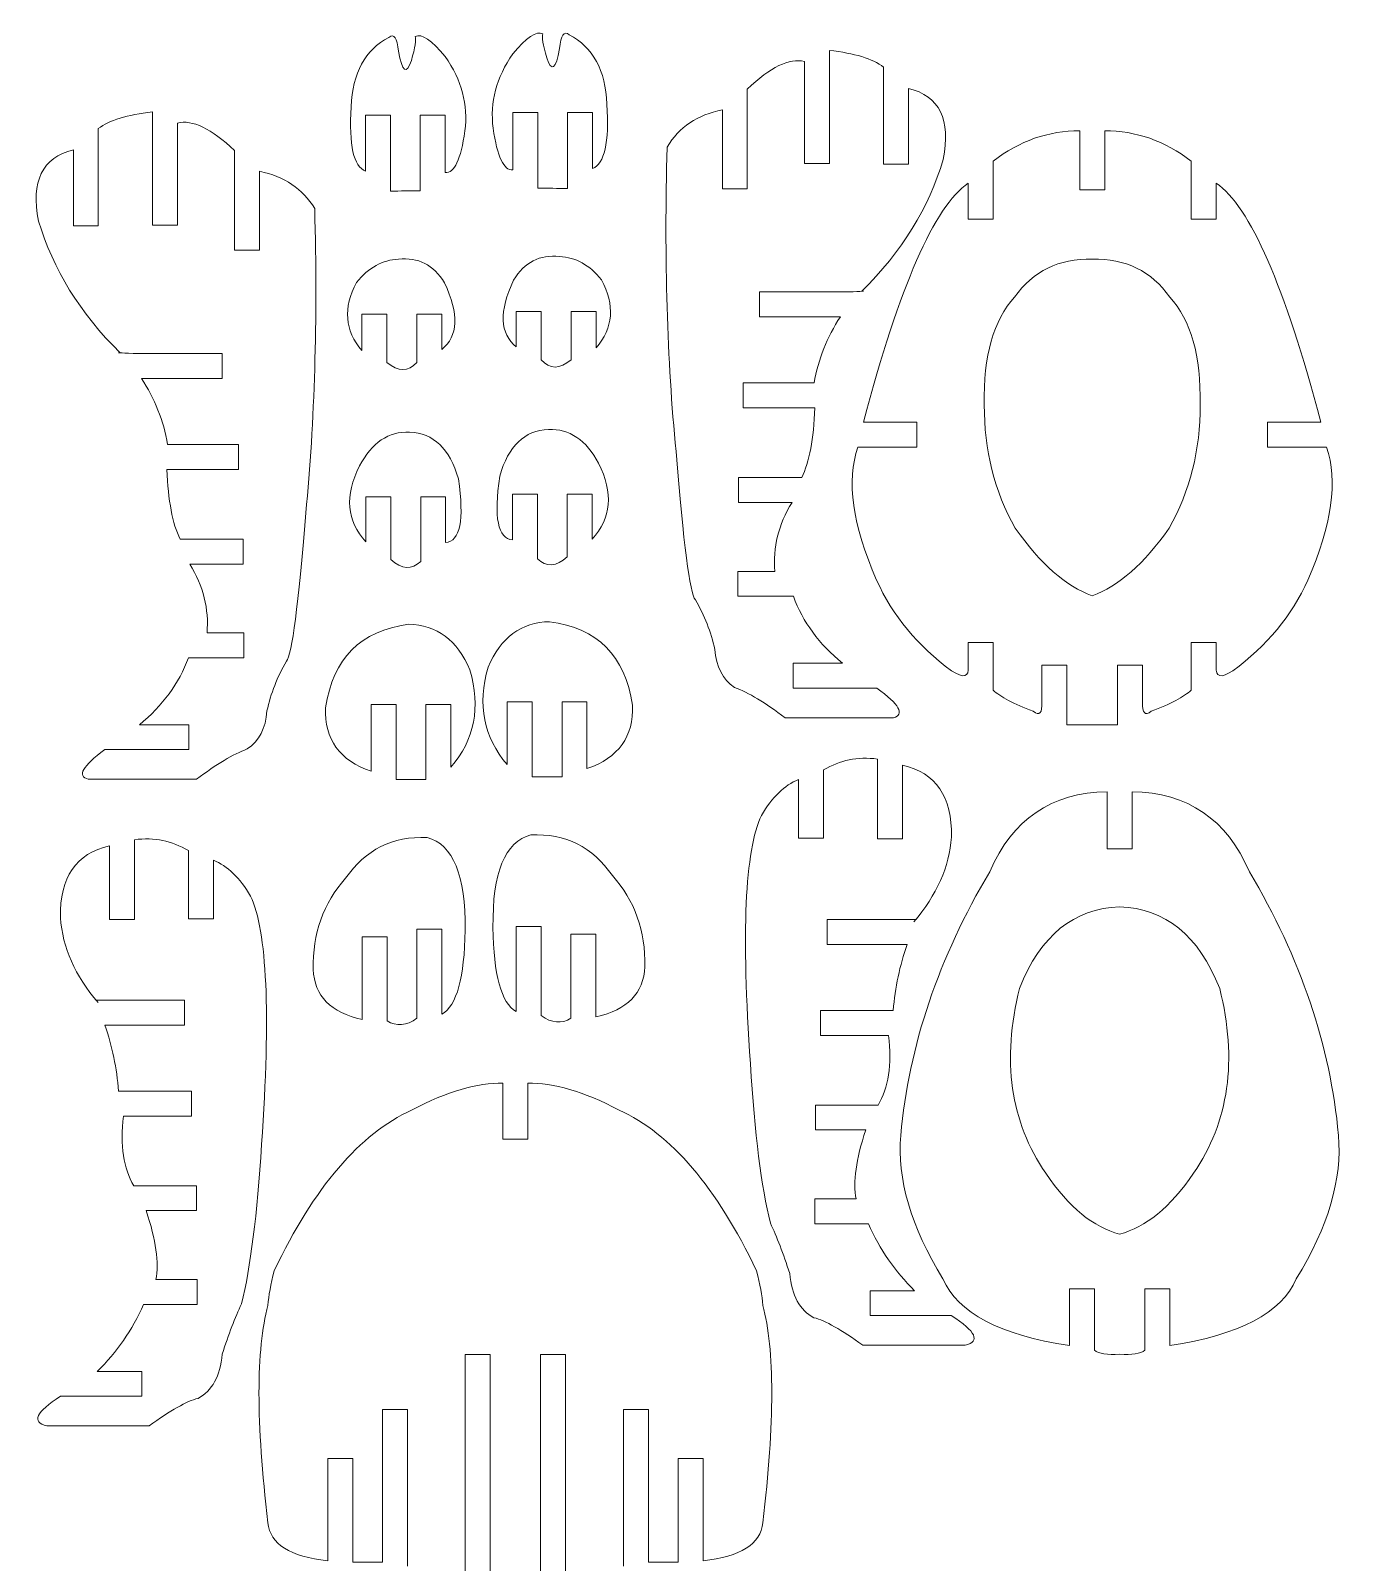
# Model space of a CAD drawing. Header units: inches. Extents: x -293 to 104, y -145 to 210.
# Drawn here: x -49 to 99.3, y 35.6 to 208.7 of the extents above; entities that cross this region are included whole.
import ezdxf

# ---------------------------------------------------------------- set-up
doc = ezdxf.new("R2010")
doc.units = ezdxf.units.IN
doc.header["$MEASUREMENT"] = 0
doc.layers.add('Layer 1', color=7, linetype='Continuous')

msp = doc.modelspace()

# ---------------------------------------------------------------- linework, layer by layer
at = {"layer": 'Layer 1', "color": 1, "lineweight": 9}
for points, knots in [([(-11.1176, 192.8355), (-12.4729, 193.3311), (-13.0112, 195.7569), (-12.7331, 200.1122), (-12.7331, 200.1122), (-12.5901, 203.9196), (-11.171, 206.5277), (-8.4765, 207.936), (-8.4765, 207.936), (-7.9037, 208.4054), (-7.5392, 207.884), (-7.3832, 206.3713), (-7.3832, 206.3713), (-6.9798, 204.011), (-6.498, 203.659), (-5.9382, 205.3151), (-5.9382, 205.3151), (-5.5089, 206.8017), (-5.3657, 207.7144), (-5.5087, 208.0535), (-5.5087, 208.0535), (-4.767, 208.3924), (-3.6344, 207.6362), (-2.1113, 205.7845), (-2.1113, 205.7845), (-0.2501, 203.1113), (0.4919, 200.3077), (0.1146, 197.3735), (0.1146, 197.3735), (-0.3435, 194.1395), (-1.083, 192.5747), (-2.1038, 192.679)], [0, 0, 0, 0, 0.125, 0.125, 0.125, 0.12500001, 0.25, 0.25, 0.25, 0.25000001, 0.375, 0.375, 0.375, 0.37500001, 0.5, 0.5, 0.5, 0.50000001, 0.625, 0.625, 0.625, 0.62500001, 0.75, 0.75, 0.75, 0.75000001, 0.875, 0.875, 0.875, 0.87500001, 1, 1, 1, 1]), ([(14.5376, 193.136), (15.893, 193.6316), (16.4313, 196.0574), (16.1531, 200.4127), (16.1531, 200.4127), (16.0101, 204.2202), (14.591, 206.8283), (11.8965, 208.2365), (11.8965, 208.2365), (11.3238, 208.706), (10.9592, 208.1845), (10.8032, 206.6718), (10.8032, 206.6718), (10.3999, 204.3115), (9.918, 203.9595), (9.3583, 205.6156), (9.3583, 205.6156), (8.9289, 207.1022), (8.7857, 208.0149), (8.9287, 208.354), (8.9287, 208.354), (8.187, 208.693), (7.0544, 207.9367), (5.5313, 206.085), (5.5313, 206.085), (3.6702, 203.4118), (2.9281, 200.6082), (3.3055, 197.674), (3.3055, 197.674), (3.7635, 194.44), (4.5031, 192.8752), (5.5239, 192.9796)], [0, 0, 0, 0, 0.125, 0.125, 0.125, 0.12500001, 0.25, 0.25, 0.25, 0.25000001, 0.375, 0.375, 0.375, 0.37500001, 0.5, 0.5, 0.5, 0.50000001, 0.625, 0.625, 0.625, 0.62500001, 0.75, 0.75, 0.75, 0.75000001, 0.875, 0.875, 0.875, 0.87500001, 1, 1, 1, 1]), ([(41.2957, 206.4676), (41.2957, 206.4676), (41.2957, 193.6757), (41.2957, 193.6757), (41.2957, 193.6757), (41.2957, 193.6757), (38.4759, 193.6757), (38.4759, 193.6757), (38.4759, 193.6757), (38.4759, 193.6757), (38.4759, 205.2196), (38.4759, 205.2196)], [0, 0, 0, 0, 0.33333333, 0.33333333, 0.33333333, 0.33333334, 0.66666667, 0.66666667, 0.66666667, 0.66666668, 1, 1, 1, 1]), ([(50.2288, 202.1776), (50.2288, 202.1776), (50.2288, 193.5977), (50.2288, 193.5977), (50.2288, 193.5977), (50.2288, 193.5977), (47.409, 193.5977), (47.409, 193.5977), (47.409, 193.5977), (47.409, 193.5977), (47.409, 204.5956), (47.409, 204.5956)], [0, 0, 0, 0, 0.33333333, 0.33333333, 0.33333333, 0.33333334, 0.66666667, 0.66666667, 0.66666667, 0.66666668, 1, 1, 1, 1]), ([(32.0231, 202.0997), (32.0231, 202.0997), (32.0231, 190.8388), (32.0231, 190.8388), (32.0231, 190.8388), (32.0231, 190.8388), (29.2039, 190.8388), (29.2039, 190.8388), (29.2039, 190.8388), (29.2039, 190.8388), (29.2039, 199.7597), (29.2039, 199.7597)], [0, 0, 0, 0, 0.33333333, 0.33333333, 0.33333333, 0.33333334, 0.66666667, 0.66666667, 0.66666667, 0.66666668, 1, 1, 1, 1]), ([(-35.1952, 199.513), (-35.1952, 199.513), (-35.1952, 186.7211), (-35.1952, 186.7211), (-35.1952, 186.7211), (-35.1952, 186.7211), (-32.3754, 186.7211), (-32.3754, 186.7211), (-32.3754, 186.7211), (-32.3754, 186.7211), (-32.3754, 198.265), (-32.3754, 198.265)], [0, 0, 0, 0, 0.33333333, 0.33333333, 0.33333333, 0.33333334, 0.66666667, 0.66666667, 0.66666667, 0.66666668, 1, 1, 1, 1]), ([(-11.1176, 192.8355), (-11.1176, 192.8355), (-11.1176, 199.1507), (-11.1176, 199.1507), (-11.1176, 199.1507), (-11.1176, 199.1507), (-8.2984, 199.1507), (-8.2984, 199.1507), (-8.2984, 199.1507), (-8.2984, 199.1507), (-8.2984, 190.5665), (-8.2984, 190.5665)], [0, 0, 0, 0, 0.33333333, 0.33333333, 0.33333333, 0.33333334, 0.66666667, 0.66666667, 0.66666667, 0.66666668, 1, 1, 1, 1]), ([(-4.9228, 190.6055), (-4.9228, 190.6055), (-4.923, 199.1507), (-4.923, 199.1507), (-4.923, 199.1507), (-4.923, 199.1507), (-2.1038, 199.1507), (-2.1038, 199.1507), (-2.1038, 199.1507), (-2.1038, 199.1507), (-2.1038, 192.679), (-2.1038, 192.679)], [0, 0, 0, 0, 0.33333333, 0.33333333, 0.33333333, 0.33333334, 0.66666667, 0.66666667, 0.66666667, 0.66666668, 1, 1, 1, 1]), ([(8.3429, 190.9061), (8.3429, 190.9061), (8.343, 199.4512), (8.343, 199.4512), (8.343, 199.4512), (8.343, 199.4512), (5.5239, 199.4512), (5.5239, 199.4512), (5.5239, 199.4512), (5.5239, 199.4512), (5.5239, 192.9796), (5.5239, 192.9796)], [0, 0, 0, 0, 0.33333333, 0.33333333, 0.33333333, 0.33333334, 0.66666667, 0.66666667, 0.66666667, 0.66666668, 1, 1, 1, 1]), ([(14.5376, 193.136), (14.5376, 193.136), (14.5376, 199.4512), (14.5376, 199.4512), (14.5376, 199.4512), (14.5376, 199.4512), (11.7184, 199.4512), (11.7184, 199.4512), (11.7184, 199.4512), (11.7184, 199.4512), (11.7184, 190.8671), (11.7184, 190.8671)], [0, 0, 0, 0, 0.33333333, 0.33333333, 0.33333333, 0.33333334, 0.66666667, 0.66666667, 0.66666667, 0.66666668, 1, 1, 1, 1]), ([(36.3186, 131.0415), (34.0667, 132.7478), (32.1531, 133.8904), (30.578, 134.4691), (30.578, 134.4691), (29.2377, 135.3819), (28.4956, 136.8165), (28.3521, 138.7724), (28.3521, 138.7724), (27.9243, 140.7397), (27.1923, 142.6087), (26.1559, 144.3795), (26.1559, 144.3795), (25.5319, 145.1335), (24.8038, 150.7236), (23.9716, 161.1496), (23.9716, 161.1496), (22.9575, 171.4196), (22.6195, 182.8857), (22.9575, 195.5477), (22.9575, 195.5477), (24.3079, 197.7837), (26.3901, 199.1879), (29.2039, 199.7597)], [0, 0, 0, 0, 0.16666667, 0.16666667, 0.16666667, 0.16666668, 0.33333333, 0.33333333, 0.33333333, 0.33333334, 0.5, 0.5, 0.5, 0.50000001, 0.66666667, 0.66666667, 0.66666667, 0.66666668, 0.83333333, 0.83333333, 0.83333333, 0.83333334, 1, 1, 1, 1]), ([(-44.1283, 195.223), (-44.1283, 195.223), (-44.1283, 186.6431), (-44.1283, 186.6431), (-44.1283, 186.6431), (-44.1283, 186.6431), (-41.3085, 186.6431), (-41.3085, 186.6431), (-41.3085, 186.6431), (-41.3085, 186.6431), (-41.3085, 197.641), (-41.3085, 197.641)], [0, 0, 0, 0, 0.33333333, 0.33333333, 0.33333333, 0.33333334, 0.66666667, 0.66666667, 0.66666667, 0.66666668, 1, 1, 1, 1]), ([(69.5868, 197.3923), (69.5868, 197.3923), (69.5867, 190.7152), (69.5867, 190.7152), (69.5867, 190.7152), (69.5867, 190.7152), (70.9963, 190.7152), (70.9963, 190.7152)], [0, 0, 0, 0, 0.5, 0.5, 0.5, 0.50000001, 1, 1, 1, 1]), ([(72.4057, 197.3923), (72.4057, 197.3923), (72.4059, 190.7152), (72.4059, 190.7152), (72.4059, 190.7152), (72.4059, 190.7152), (70.9963, 190.7152), (70.9963, 190.7152)], [0, 0, 0, 0, 0.5, 0.5, 0.5, 0.50000001, 1, 1, 1, 1]), ([(-25.9226, 195.1451), (-25.9226, 195.1451), (-25.9226, 183.8842), (-25.9226, 183.8842), (-25.9226, 183.8842), (-25.9226, 183.8842), (-23.1034, 183.8842), (-23.1034, 183.8842), (-23.1034, 183.8842), (-23.1034, 183.8842), (-23.1034, 192.8051), (-23.1034, 192.8051)], [0, 0, 0, 0, 0.33333333, 0.33333333, 0.33333333, 0.33333334, 0.66666667, 0.66666667, 0.66666667, 0.66666668, 1, 1, 1, 1]), ([(54.1618, 194.1435), (52.5494, 188.7097), (49.4812, 183.7437), (44.9565, 179.2455), (44.9565, 179.2455), (45.45, 179.2679), (44.9567, 179.2455), (43.4767, 179.1784)], [0, 0, 0, 0, 0.5, 0.5, 0.5, 0.50000001, 1, 1, 1, 1]), ([(56.9887, 191.4644), (56.9887, 191.4644), (56.9887, 187.384), (56.9887, 187.384), (56.9887, 187.384), (56.9887, 187.384), (59.8079, 187.384), (59.8079, 187.384), (59.8079, 187.384), (59.8079, 187.384), (59.8079, 193.9603), (59.8079, 193.9603)], [0, 0, 0, 0, 0.33333333, 0.33333333, 0.33333333, 0.33333334, 0.66666667, 0.66666667, 0.66666667, 0.66666668, 1, 1, 1, 1]), ([(85.0038, 191.4644), (85.0038, 191.4644), (85.0038, 187.384), (85.0038, 187.384), (85.0038, 187.384), (85.0038, 187.384), (82.1846, 187.384), (82.1846, 187.384), (82.1846, 187.384), (82.1846, 187.384), (82.1846, 193.9603), (82.1846, 193.9603)], [0, 0, 0, 0, 0.33333333, 0.33333333, 0.33333333, 0.33333334, 0.66666667, 0.66666667, 0.66666667, 0.66666668, 1, 1, 1, 1]), ([(-30.2181, 124.0869), (-27.9662, 125.7932), (-26.0526, 126.9358), (-24.4775, 127.5144), (-24.4775, 127.5144), (-23.1372, 128.4273), (-22.3951, 129.8619), (-22.2516, 131.8178), (-22.2516, 131.8178), (-21.8238, 133.7851), (-21.0918, 135.6541), (-20.0554, 137.4249), (-20.0554, 137.4249), (-19.4313, 138.1789), (-18.7032, 143.7689), (-17.8711, 154.195), (-17.8711, 154.195), (-16.857, 164.465), (-16.5189, 175.931), (-16.857, 188.5931), (-16.857, 188.5931), (-18.2074, 190.8291), (-20.2896, 192.2333), (-23.1034, 192.8051)], [0, 0, 0, 0, 0.16666667, 0.16666667, 0.16666667, 0.16666668, 0.33333333, 0.33333333, 0.33333333, 0.33333334, 0.5, 0.5, 0.5, 0.50000001, 0.66666667, 0.66666667, 0.66666667, 0.66666668, 0.83333333, 0.83333333, 0.83333333, 0.83333334, 1, 1, 1, 1]), ([(-48.0613, 187.1889), (-46.4489, 181.7551), (-43.3807, 176.7891), (-38.856, 172.2909), (-38.856, 172.2909), (-39.3495, 172.3132), (-38.8562, 172.2909), (-37.3762, 172.2238)], [0, 0, 0, 0, 0.5, 0.5, 0.5, 0.50000001, 1, 1, 1, 1]), ([(-2.5032, 172.6567), (-0.6367, 174.1564), (-0.5349, 176.6731), (-2.1983, 180.2071), (-2.1983, 180.2071), (-3.4351, 182.2411), (-5.1664, 183.128), (-7.3921, 182.8673), (-7.3921, 182.8673), (-9.2015, 182.802), (-10.7767, 181.9283), (-12.1173, 180.2461), (-12.1173, 180.2461), (-13.6711, 177.3903), (-13.471, 174.8214), (-11.517, 172.5393)], [0, 0, 0, 0, 0.25, 0.25, 0.25, 0.25000001, 0.5, 0.5, 0.5, 0.50000001, 0.75, 0.75, 0.75, 0.75000001, 1, 1, 1, 1]), ([(5.9233, 172.9573), (4.0567, 174.4569), (3.9549, 176.9736), (5.6184, 180.5076), (5.6184, 180.5076), (6.8551, 182.5416), (8.5864, 183.4285), (10.8121, 183.1679), (10.8121, 183.1679), (12.6216, 183.1025), (14.1967, 182.2288), (15.5373, 180.5466), (15.5373, 180.5466), (17.0912, 177.6909), (16.8911, 175.1219), (14.937, 172.8398)], [0, 0, 0, 0, 0.25, 0.25, 0.25, 0.25000001, 0.5, 0.5, 0.5, 0.50000001, 0.75, 0.75, 0.75, 0.75000001, 1, 1, 1, 1]), ([(70.9963, 182.8842), (67.2235, 182.9622), (64.3018, 181.5322), (62.231, 178.5942), (62.231, 178.5942), (59.8387, 175.9943), (58.6945, 171.9382), (58.7987, 166.4262), (58.7987, 166.4262), (58.7724, 161.3041), (59.9425, 156.6501), (62.309, 152.4641), (62.309, 152.4641), (65.1339, 148.4601), (68.0296, 145.9121), (70.9963, 144.8199)], [0, 0, 0, 0, 0.25, 0.25, 0.25, 0.25000001, 0.5, 0.5, 0.5, 0.50000001, 0.75, 0.75, 0.75, 0.75000001, 1, 1, 1, 1]), ([(70.9963, 182.8842), (74.769, 182.9622), (77.6908, 181.5322), (79.7615, 178.5942), (79.7615, 178.5942), (82.1539, 175.9943), (83.298, 171.9382), (83.1939, 166.4262), (83.1939, 166.4262), (83.2202, 161.3041), (82.05, 156.6501), (79.6835, 152.4641), (79.6835, 152.4641), (76.8587, 148.4601), (73.9629, 145.9121), (70.9963, 144.8199)], [0, 0, 0, 0, 0.25, 0.25, 0.25, 0.25000001, 0.5, 0.5, 0.5, 0.50000001, 0.75, 0.75, 0.75, 0.75000001, 1, 1, 1, 1]), ([(42.5382, 176.3598), (42.5382, 176.3598), (33.4083, 176.3596), (33.4083, 176.3596), (33.4083, 176.3596), (33.4083, 176.3596), (33.4083, 179.1784), (33.4083, 179.1784), (33.4083, 179.1784), (33.4083, 179.1784), (43.4767, 179.1784), (43.4767, 179.1784)], [0, 0, 0, 0, 0.33333333, 0.33333333, 0.33333333, 0.33333334, 0.66666667, 0.66666667, 0.66666667, 0.66666668, 1, 1, 1, 1]), ([(-11.517, 172.5393), (-11.517, 172.5393), (-11.517, 176.6687), (-11.517, 176.6687), (-11.517, 176.6687), (-11.517, 176.6687), (-8.6978, 176.6687), (-8.6978, 176.6687), (-8.6978, 176.6687), (-8.6978, 176.6687), (-8.6978, 171.2093), (-8.6978, 171.2093)], [0, 0, 0, 0, 0.33333333, 0.33333333, 0.33333333, 0.33333334, 0.66666667, 0.66666667, 0.66666667, 0.66666668, 1, 1, 1, 1]), ([(-5.3224, 171.2093), (-5.3224, 171.2093), (-5.3224, 176.6687), (-5.3224, 176.6687), (-5.3224, 176.6687), (-5.3224, 176.6687), (-2.5032, 176.6687), (-2.5032, 176.6687), (-2.5032, 176.6687), (-2.5032, 176.6687), (-2.5032, 172.6567), (-2.5032, 172.6567)], [0, 0, 0, 0, 0.33333333, 0.33333333, 0.33333333, 0.33333334, 0.66666667, 0.66666667, 0.66666667, 0.66666668, 1, 1, 1, 1]), ([(8.7424, 171.5098), (8.7424, 171.5098), (8.7424, 176.9692), (8.7424, 176.9692), (8.7424, 176.9692), (8.7424, 176.9692), (5.9233, 176.9692), (5.9233, 176.9692), (5.9233, 176.9692), (5.9233, 176.9692), (5.9233, 172.9573), (5.9233, 172.9573)], [0, 0, 0, 0, 0.33333333, 0.33333333, 0.33333333, 0.33333334, 0.66666667, 0.66666667, 0.66666667, 0.66666668, 1, 1, 1, 1]), ([(14.937, 172.8398), (14.937, 172.8398), (14.937, 176.9692), (14.937, 176.9692), (14.937, 176.9692), (14.937, 176.9692), (12.1178, 176.9692), (12.1178, 176.9692), (12.1178, 176.9692), (12.1178, 176.9692), (12.1178, 171.5098), (12.1178, 171.5098)], [0, 0, 0, 0, 0.33333333, 0.33333333, 0.33333333, 0.33333334, 0.66666667, 0.66666667, 0.66666667, 0.66666668, 1, 1, 1, 1]), ([(-36.4377, 169.4052), (-36.4377, 169.4052), (-27.3077, 169.405), (-27.3077, 169.405), (-27.3077, 169.405), (-27.3077, 169.405), (-27.3077, 172.2238), (-27.3077, 172.2238), (-27.3077, 172.2238), (-27.3077, 172.2238), (-37.3762, 172.2238), (-37.3762, 172.2238)], [0, 0, 0, 0, 0.33333333, 0.33333333, 0.33333333, 0.33333334, 0.66666667, 0.66666667, 0.66666667, 0.66666668, 1, 1, 1, 1]), ([(39.6518, 166.0636), (39.6518, 166.0636), (31.5737, 166.0636), (31.5737, 166.0636), (31.5737, 166.0636), (31.5737, 166.0636), (31.5737, 168.8824), (31.5737, 168.8824), (31.5737, 168.8824), (31.5737, 168.8824), (39.5738, 168.8824), (39.5738, 168.8824)], [0, 0, 0, 0, 0.33333333, 0.33333333, 0.33333333, 0.33333334, 0.66666667, 0.66666667, 0.66666667, 0.66666668, 1, 1, 1, 1]), ([(-2.0647, 150.8588), (-0.4195, 150.963), (0.0597, 153.3625), (-0.6273, 158.0572), (-0.6273, 158.0572), (-1.6037, 161.4604), (-3.439, 163.2208), (-6.1334, 163.3384), (-6.1334, 163.3384), (-8.5156, 163.4164), (-10.4031, 162.1386), (-11.7959, 159.5043), (-11.7959, 159.5043), (-13.4929, 156.153), (-13.2538, 153.2973), (-11.0784, 150.937)], [0, 0, 0, 0, 0.25, 0.25, 0.25, 0.25000001, 0.5, 0.5, 0.5, 0.50000001, 0.75, 0.75, 0.75, 0.75000001, 1, 1, 1, 1]), ([(5.4847, 151.1594), (3.8395, 151.2635), (3.3603, 153.663), (4.0474, 158.3577), (4.0474, 158.3577), (5.0238, 161.7609), (6.8591, 163.5213), (9.5535, 163.6389), (9.5535, 163.6389), (11.9357, 163.7169), (13.8231, 162.4391), (15.2159, 159.8049), (15.2159, 159.8049), (16.913, 156.4536), (16.6739, 153.5978), (14.4984, 151.2375)], [0, 0, 0, 0, 0.25, 0.25, 0.25, 0.25000001, 0.5, 0.5, 0.5, 0.50000001, 0.75, 0.75, 0.75, 0.75000001, 1, 1, 1, 1]), ([(44.5226, 161.6293), (44.5226, 161.6293), (51.1787, 161.6293), (51.1787, 161.6293), (51.1787, 161.6293), (51.1787, 161.6293), (51.1787, 164.4481), (51.1787, 164.4481), (51.1787, 164.4481), (51.1787, 164.4481), (45.1466, 164.4481), (45.1466, 164.4481)], [0, 0, 0, 0, 0.33333333, 0.33333333, 0.33333333, 0.33333334, 0.66666667, 0.66666667, 0.66666667, 0.66666668, 1, 1, 1, 1]), ([(97.47, 161.6293), (97.47, 161.6293), (90.8139, 161.6293), (90.8139, 161.6293), (90.8139, 161.6293), (90.8139, 161.6293), (90.8139, 164.4481), (90.8139, 164.4481), (90.8139, 164.4481), (90.8139, 164.4481), (96.8459, 164.4481), (96.8459, 164.4481)], [0, 0, 0, 0, 0.33333333, 0.33333333, 0.33333333, 0.33333334, 0.66666667, 0.66666667, 0.66666667, 0.66666668, 1, 1, 1, 1]), ([(-33.5513, 159.109), (-33.5513, 159.109), (-25.4732, 159.109), (-25.4732, 159.109), (-25.4732, 159.109), (-25.4732, 159.109), (-25.4732, 161.9278), (-25.4732, 161.9278), (-25.4732, 161.9278), (-25.4732, 161.9278), (-33.4733, 161.9278), (-33.4733, 161.9278)], [0, 0, 0, 0, 0.33333333, 0.33333333, 0.33333333, 0.33333334, 0.66666667, 0.66666667, 0.66666667, 0.66666668, 1, 1, 1, 1]), ([(37.0775, 155.3776), (37.0775, 155.3776), (31.0277, 155.3776), (31.0277, 155.3776), (31.0277, 155.3776), (31.0277, 155.3776), (31.0277, 158.1964), (31.0277, 158.1964), (31.0277, 158.1964), (31.0277, 158.1964), (38.1696, 158.1964), (38.1696, 158.1964)], [0, 0, 0, 0, 0.33333333, 0.33333333, 0.33333333, 0.33333334, 0.66666667, 0.66666667, 0.66666667, 0.66666668, 1, 1, 1, 1]), ([(-11.0784, 150.937), (-11.0784, 150.937), (-11.0784, 156.0102), (-11.0784, 156.0102), (-11.0784, 156.0102), (-11.0784, 156.0102), (-8.2592, 156.0102), (-8.2592, 156.0102), (-8.2592, 156.0102), (-8.2592, 156.0102), (-8.2592, 148.9418), (-8.2592, 148.9418)], [0, 0, 0, 0, 0.33333333, 0.33333333, 0.33333333, 0.33333334, 0.66666667, 0.66666667, 0.66666667, 0.66666668, 1, 1, 1, 1]), ([(-4.8837, 148.7072), (-4.8837, 148.7072), (-4.8838, 156.0102), (-4.8838, 156.0102), (-4.8838, 156.0102), (-4.8838, 156.0102), (-2.0647, 156.0102), (-2.0647, 156.0102), (-2.0647, 156.0102), (-2.0647, 156.0102), (-2.0647, 150.8588), (-2.0647, 150.8588)], [0, 0, 0, 0, 0.33333333, 0.33333333, 0.33333333, 0.33333334, 0.66666667, 0.66666667, 0.66666667, 0.66666668, 1, 1, 1, 1]), ([(8.3037, 149.0077), (8.3037, 149.0077), (8.3039, 156.3107), (8.3039, 156.3107), (8.3039, 156.3107), (8.3039, 156.3107), (5.4847, 156.3107), (5.4847, 156.3107), (5.4847, 156.3107), (5.4847, 156.3107), (5.4847, 151.1594), (5.4847, 151.1594)], [0, 0, 0, 0, 0.33333333, 0.33333333, 0.33333333, 0.33333334, 0.66666667, 0.66666667, 0.66666667, 0.66666668, 1, 1, 1, 1]), ([(14.4984, 151.2375), (14.4984, 151.2375), (14.4984, 156.3107), (14.4984, 156.3107), (14.4984, 156.3107), (14.4984, 156.3107), (11.6793, 156.3107), (11.6793, 156.3107), (11.6793, 156.3107), (11.6793, 156.3107), (11.6793, 149.2423), (11.6793, 149.2423)], [0, 0, 0, 0, 0.33333333, 0.33333333, 0.33333333, 0.33333334, 0.66666667, 0.66666667, 0.66666667, 0.66666668, 1, 1, 1, 1]), ([(-30.9769, 148.423), (-30.9769, 148.423), (-24.9271, 148.423), (-24.9271, 148.423), (-24.9271, 148.423), (-24.9271, 148.423), (-24.9271, 151.2417), (-24.9271, 151.2417), (-24.9271, 151.2417), (-24.9271, 151.2417), (-32.0691, 151.2417), (-32.0691, 151.2417)], [0, 0, 0, 0, 0.33333333, 0.33333333, 0.33333333, 0.33333334, 0.66666667, 0.66666667, 0.66666667, 0.66666668, 1, 1, 1, 1]), ([(37.2335, 144.7695), (37.2335, 144.7695), (30.9496, 144.7695), (30.9496, 144.7695), (30.9496, 144.7695), (30.9496, 144.7695), (30.9496, 147.5883), (30.9496, 147.5883), (30.9496, 147.5883), (30.9496, 147.5883), (35.1272, 147.5882), (35.1272, 147.5882)], [0, 0, 0, 0, 0.33333333, 0.33333333, 0.33333333, 0.33333334, 0.66666667, 0.66666667, 0.66666667, 0.66666668, 1, 1, 1, 1]), ([(56.9887, 136.8526), (57.0848, 135.6273), (56.4576, 135.4618), (55.1062, 136.3572), (55.1062, 136.3572), (51.2675, 139.1456), (48.4418, 142.5646), (46.6288, 146.6139)], [0, 0, 0, 0, 0.5, 0.5, 0.5, 0.50000001, 1, 1, 1, 1]), ([(85.0038, 136.8526), (84.9077, 135.6273), (85.535, 135.4618), (86.8864, 136.3572), (86.8864, 136.3572), (90.7251, 139.1456), (93.5507, 142.5646), (95.3637, 146.6139)], [0, 0, 0, 0, 0.5, 0.5, 0.5, 0.50000001, 1, 1, 1, 1]), ([(-31.133, 137.8149), (-31.133, 137.8149), (-24.8491, 137.8149), (-24.8491, 137.8149), (-24.8491, 137.8149), (-24.8491, 137.8149), (-24.8491, 140.6337), (-24.8491, 140.6337), (-24.8491, 140.6337), (-24.8491, 140.6337), (-29.0267, 140.6335), (-29.0267, 140.6335)], [0, 0, 0, 0, 0.33333333, 0.33333333, 0.33333333, 0.33333334, 0.66666667, 0.66666667, 0.66666667, 0.66666668, 1, 1, 1, 1]), ([(-1.472, 125.459), (1.2007, 128.553), (1.9182, 132.219), (0.6806, 136.457), (0.6806, 136.457), (-0.7496, 139.837), (-3.0639, 141.553), (-6.2623, 141.605), (-6.2623, 141.605), (-11.6711, 140.9029), (-14.7915, 137.7569), (-15.6236, 132.1672)], [0, 0, 0, 0, 0.33333333, 0.33333333, 0.33333333, 0.33333334, 0.66666667, 0.66666667, 0.66666667, 0.66666668, 1, 1, 1, 1]), ([(4.892, 125.7595), (2.2193, 128.8535), (1.5019, 132.5195), (2.7394, 136.7575), (2.7394, 136.7575), (4.1696, 140.1375), (6.4839, 141.8536), (9.6824, 141.9056), (9.6824, 141.9056), (15.0911, 141.2034), (18.2116, 138.0574), (19.0437, 132.4677)], [0, 0, 0, 0, 0.33333333, 0.33333333, 0.33333333, 0.33333334, 0.66666667, 0.66666667, 0.66666667, 0.66666668, 1, 1, 1, 1]), ([(59.8079, 134.1664), (59.8079, 134.1664), (59.8079, 139.539), (59.8079, 139.539), (59.8079, 139.539), (59.8079, 139.539), (56.9887, 139.539), (56.9887, 139.539), (56.9887, 139.539), (56.9887, 139.539), (56.9887, 136.8526), (56.9887, 136.8526)], [0, 0, 0, 0, 0.33333333, 0.33333333, 0.33333333, 0.33333334, 0.66666667, 0.66666667, 0.66666667, 0.66666668, 1, 1, 1, 1]), ([(82.1846, 134.1664), (82.1846, 134.1664), (82.1846, 139.539), (82.1846, 139.539), (82.1846, 139.539), (82.1846, 139.539), (85.0038, 139.539), (85.0038, 139.539), (85.0038, 139.539), (85.0038, 139.539), (85.0038, 136.8526), (85.0038, 136.8526)], [0, 0, 0, 0, 0.33333333, 0.33333333, 0.33333333, 0.33333334, 0.66666667, 0.66666667, 0.66666667, 0.66666668, 1, 1, 1, 1]), ([(46.6671, 134.3955), (46.6671, 134.3955), (37.1905, 134.3955), (37.1905, 134.3955), (37.1905, 134.3955), (37.1905, 134.3955), (37.1905, 137.2143), (37.1905, 137.2143), (37.1905, 137.2143), (37.1905, 137.2143), (42.7722, 137.2143), (42.7722, 137.2143)], [0, 0, 0, 0, 0.33333333, 0.33333333, 0.33333333, 0.33333334, 0.66666667, 0.66666667, 0.66666667, 0.66666668, 1, 1, 1, 1]), ([(68.1406, 130.2543), (68.1406, 130.2543), (68.1406, 136.9961), (68.1406, 136.9961), (68.1406, 136.9961), (68.1406, 136.9961), (65.3215, 136.9961), (65.3215, 136.9961), (65.3215, 136.9961), (65.3215, 136.9961), (65.3215, 132.7971), (65.3215, 132.7971)], [0, 0, 0, 0, 0.33333333, 0.33333333, 0.33333333, 0.33333334, 0.66666667, 0.66666667, 0.66666667, 0.66666668, 1, 1, 1, 1]), ([(73.8519, 130.2543), (73.8519, 130.2543), (73.8519, 136.9961), (73.8519, 136.9961), (73.8519, 136.9961), (73.8519, 136.9961), (76.6711, 136.9961), (76.6711, 136.9961), (76.6711, 136.9961), (76.6711, 136.9961), (76.6711, 132.7971), (76.6711, 132.7971)], [0, 0, 0, 0, 0.33333333, 0.33333333, 0.33333333, 0.33333334, 0.66666667, 0.66666667, 0.66666667, 0.66666668, 1, 1, 1, 1]), ([(65.3215, 132.7971), (65.3635, 131.5716), (65.0307, 131.2325), (64.3224, 131.7801), (64.3224, 131.7801), (62.1305, 132.6016), (60.6257, 133.3972), (59.8079, 134.1664)], [0, 0, 0, 0, 0.5, 0.5, 0.5, 0.50000001, 1, 1, 1, 1]), ([(76.6711, 132.7971), (76.6291, 131.5716), (76.9619, 131.2325), (77.6702, 131.7801), (77.6702, 131.7801), (79.8621, 132.6016), (81.3668, 133.3972), (82.1846, 134.1664)], [0, 0, 0, 0, 0.5, 0.5, 0.5, 0.50000001, 1, 1, 1, 1]), ([(-10.4857, 124.991), (-10.4857, 124.991), (-10.4857, 132.5419), (-10.4857, 132.5419), (-10.4857, 132.5419), (-10.4857, 132.5419), (-7.6665, 132.5419), (-7.6665, 132.5419), (-7.6665, 132.5419), (-7.6665, 132.5419), (-7.6665, 124.055), (-7.6665, 124.055)], [0, 0, 0, 0, 0.33333333, 0.33333333, 0.33333333, 0.33333334, 0.66666667, 0.66666667, 0.66666667, 0.66666668, 1, 1, 1, 1]), ([(-4.2911, 124.055), (-4.2911, 124.055), (-4.2911, 132.5419), (-4.2911, 132.5419), (-4.2911, 132.5419), (-4.2911, 132.5419), (-1.472, 132.5419), (-1.472, 132.5419), (-1.472, 132.5419), (-1.472, 132.5419), (-1.472, 125.459), (-1.472, 125.459)], [0, 0, 0, 0, 0.33333333, 0.33333333, 0.33333333, 0.33333334, 0.66666667, 0.66666667, 0.66666667, 0.66666668, 1, 1, 1, 1]), ([(7.7112, 124.3555), (7.7112, 124.3555), (7.7112, 132.8425), (7.7112, 132.8425), (7.7112, 132.8425), (7.7112, 132.8425), (4.892, 132.8425), (4.892, 132.8425), (4.892, 132.8425), (4.892, 132.8425), (4.892, 125.7595), (4.892, 125.7595)], [0, 0, 0, 0, 0.33333333, 0.33333333, 0.33333333, 0.33333334, 0.66666667, 0.66666667, 0.66666667, 0.66666668, 1, 1, 1, 1]), ([(13.9057, 125.2915), (13.9057, 125.2915), (13.9057, 132.8425), (13.9057, 132.8425), (13.9057, 132.8425), (13.9057, 132.8425), (11.0866, 132.8425), (11.0866, 132.8425), (11.0866, 132.8425), (11.0866, 132.8425), (11.0866, 124.3555), (11.0866, 124.3555)], [0, 0, 0, 0, 0.33333333, 0.33333333, 0.33333333, 0.33333334, 0.66666667, 0.66666667, 0.66666667, 0.66666668, 1, 1, 1, 1]), ([(-40.5666, 127.4409), (-40.5666, 127.4409), (-31.09, 127.4409), (-31.09, 127.4409), (-31.09, 127.4409), (-31.09, 127.4409), (-31.09, 130.2597), (-31.09, 130.2597), (-31.09, 130.2597), (-31.09, 130.2597), (-36.6717, 130.2597), (-36.6717, 130.2597)], [0, 0, 0, 0, 0.33333333, 0.33333333, 0.33333333, 0.33333334, 0.66666667, 0.66666667, 0.66666667, 0.66666668, 1, 1, 1, 1]), ([(49.5647, 125.6755), (49.5647, 125.6755), (49.5647, 117.344), (49.5647, 117.344), (49.5647, 117.344), (49.5647, 117.344), (46.7449, 117.344), (46.7449, 117.344), (46.7449, 117.344), (46.7449, 117.344), (46.7449, 126.3789), (46.7449, 126.3789)], [0, 0, 0, 0, 0.33333333, 0.33333333, 0.33333333, 0.33333334, 0.66666667, 0.66666667, 0.66666667, 0.66666668, 1, 1, 1, 1]), ([(40.6316, 125.1692), (40.6316, 125.1692), (40.6316, 117.422), (40.6316, 117.422), (40.6316, 117.422), (40.6316, 117.422), (37.8118, 117.422), (37.8118, 117.422), (37.8118, 117.422), (37.8118, 117.422), (37.8118, 124.053), (37.8118, 124.053)], [0, 0, 0, 0, 0.33333333, 0.33333333, 0.33333333, 0.33333334, 0.66666667, 0.66666667, 0.66666667, 0.66666668, 1, 1, 1, 1]), ([(49.5647, 125.6755), (53.3304, 124.8433), (55.1749, 122.1393), (55.0985, 117.5634), (55.0985, 117.5634), (54.8523, 114.2059), (53.4343, 111.0114), (50.845, 107.9802)], [0, 0, 0, 0, 0.5, 0.5, 0.5, 0.50000001, 1, 1, 1, 1]), ([(45.0868, 60.1172), (42.6683, 61.8853), (40.8222, 62.9252), (39.5479, 63.2372), (39.5479, 63.2372), (37.962, 64.0692), (37.0519, 65.7332), (36.8177, 68.2294), (36.8177, 68.2294), (36.0897, 70.4911), (35.3615, 72.3891), (34.6334, 73.9232), (34.6334, 73.9232), (33.6192, 78.0052), (32.8651, 84.0113), (32.3711, 91.9413), (32.3711, 91.9413), (31.3307, 106.7873), (31.747, 116.071), (33.6192, 119.997), (33.6192, 119.997), (34.822, 122.0768), (36.2196, 123.429), (37.8118, 124.053)], [0, 0, 0, 0, 0.16666667, 0.16666667, 0.16666667, 0.16666668, 0.33333333, 0.33333333, 0.33333333, 0.33333334, 0.5, 0.5, 0.5, 0.50000001, 0.66666667, 0.66666667, 0.66666667, 0.66666668, 0.83333333, 0.83333333, 0.83333333, 0.83333334, 1, 1, 1, 1]), ([(68.4153, 60.0878), (60.5752, 61.2783), (55.8119, 63.7897), (54.1261, 67.6222), (54.1261, 67.6222), (50.5118, 73.5502), (48.9256, 78.9582), (49.3676, 83.8462), (49.3676, 83.8462), (50.2778, 93.9862), (53.6322, 103.9183), (59.431, 113.6423), (59.431, 113.6423), (61.9821, 119.5703), (66.4, 122.5863), (72.6845, 122.6903)], [0, 0, 0, 0, 0.25, 0.25, 0.25, 0.25000001, 0.5, 0.5, 0.5, 0.50000001, 0.75, 0.75, 0.75, 0.75000001, 1, 1, 1, 1]), ([(72.6845, 122.6903), (72.6845, 122.6903), (72.6843, 116.2239), (72.6843, 116.2239), (72.6843, 116.2239), (72.6843, 116.2239), (75.5035, 116.2239), (75.5035, 116.2239), (75.5035, 116.2239), (75.5035, 116.2239), (75.5033, 122.6903), (75.5033, 122.6903)], [0, 0, 0, 0, 0.33333333, 0.33333333, 0.33333333, 0.33333334, 0.66666667, 0.66666667, 0.66666667, 0.66666668, 1, 1, 1, 1]), ([(79.7725, 60.0878), (87.6126, 61.2783), (92.3758, 63.7897), (94.0616, 67.6222), (94.0616, 67.6222), (97.676, 73.5502), (99.2622, 78.9582), (98.8201, 83.8462), (98.8201, 83.8462), (97.91, 93.9862), (94.5555, 103.9183), (88.7567, 113.6423), (88.7567, 113.6423), (86.2057, 119.5703), (81.7878, 122.5863), (75.5033, 122.6903)], [0, 0, 0, 0, 0.25, 0.25, 0.25, 0.25000001, 0.5, 0.5, 0.5, 0.50000001, 0.75, 0.75, 0.75, 0.75000001, 1, 1, 1, 1]), ([(5.9061, 97.8354), (4.2216, 98.8234), (3.3481, 101.9956), (3.2855, 107.3514), (3.2855, 107.3514), (3.2075, 113.5395), (4.6377, 117.0235), (7.5761, 117.8035), (7.5761, 117.8035), (11.4766, 117.9855), (14.545, 116.4515), (16.7814, 113.2015), (16.7814, 113.2015), (19.3037, 110.3934), (20.5259, 106.9614), (20.4479, 102.9054), (20.4479, 102.9054), (20.3144, 99.9046), (18.4716, 98.0174), (14.9199, 97.2437)], [0, 0, 0, 0, 0.2, 0.2, 0.2, 0.20000001, 0.4, 0.4, 0.4, 0.40000001, 0.6, 0.6, 0.6, 0.60000001, 0.8, 0.8, 0.8, 0.80000001, 1, 1, 1, 1]), ([(-40.0574, 116.5589), (-43.8232, 115.7267), (-45.6677, 113.0227), (-45.5913, 108.4469), (-45.5913, 108.4469), (-45.345, 105.0894), (-43.927, 101.8948), (-41.3378, 98.8636)], [0, 0, 0, 0, 0.5, 0.5, 0.5, 0.50000001, 1, 1, 1, 1]), ([(-40.0574, 116.5589), (-40.0574, 116.5589), (-40.0574, 108.2274), (-40.0574, 108.2274), (-40.0574, 108.2274), (-40.0574, 108.2274), (-37.2376, 108.2274), (-37.2376, 108.2274), (-37.2376, 108.2274), (-37.2376, 108.2274), (-37.2376, 117.2623), (-37.2376, 117.2623)], [0, 0, 0, 0, 0.33333333, 0.33333333, 0.33333333, 0.33333334, 0.66666667, 0.66666667, 0.66666667, 0.66666668, 1, 1, 1, 1]), ([(-31.1244, 116.0527), (-31.1244, 116.0527), (-31.1244, 108.3054), (-31.1244, 108.3054), (-31.1244, 108.3054), (-31.1244, 108.3054), (-28.3046, 108.3054), (-28.3046, 108.3054), (-28.3046, 108.3054), (-28.3046, 108.3054), (-28.3046, 114.9364), (-28.3046, 114.9364)], [0, 0, 0, 0, 0.33333333, 0.33333333, 0.33333333, 0.33333334, 0.66666667, 0.66666667, 0.66666667, 0.66666668, 1, 1, 1, 1]), ([(-2.4861, 97.5349), (-0.8016, 98.5229), (0.0719, 101.695), (0.1345, 107.0509), (0.1345, 107.0509), (0.2126, 113.2389), (-1.2176, 116.7229), (-4.1561, 117.5029), (-4.1561, 117.5029), (-8.0566, 117.6849), (-11.125, 116.1509), (-13.3613, 112.9009), (-13.3613, 112.9009), (-15.8837, 110.0929), (-17.1058, 106.6609), (-17.0278, 102.6049), (-17.0278, 102.6049), (-16.8943, 99.6041), (-15.0516, 97.7169), (-11.4998, 96.9432)], [0, 0, 0, 0, 0.2, 0.2, 0.2, 0.20000001, 0.4, 0.4, 0.4, 0.40000001, 0.6, 0.6, 0.6, 0.60000001, 0.8, 0.8, 0.8, 0.80000001, 1, 1, 1, 1]), ([(-35.5796, 51.0006), (-33.1611, 52.7688), (-31.315, 53.8086), (-30.0407, 54.1206), (-30.0407, 54.1206), (-28.4548, 54.9526), (-27.5446, 56.6166), (-27.3104, 59.1128), (-27.3104, 59.1128), (-26.5825, 61.3745), (-25.8542, 63.2725), (-25.1261, 64.8067), (-25.1261, 64.8067), (-24.112, 68.8887), (-23.3579, 74.8947), (-22.8638, 82.8247), (-22.8638, 82.8247), (-21.8235, 97.6708), (-22.2397, 106.9544), (-24.112, 110.8804), (-24.112, 110.8804), (-25.3148, 112.9603), (-26.7124, 114.3124), (-28.3046, 114.9364)], [0, 0, 0, 0, 0.16666667, 0.16666667, 0.16666667, 0.16666668, 0.33333333, 0.33333333, 0.33333333, 0.33333334, 0.5, 0.5, 0.5, 0.50000001, 0.66666667, 0.66666667, 0.66666667, 0.66666668, 0.83333333, 0.83333333, 0.83333333, 0.83333334, 1, 1, 1, 1]), ([(74.0939, 72.6922), (71.1587, 73.4202), (68.3774, 75.7082), (65.7499, 79.5562), (65.7499, 79.5562), (61.7454, 85.3802), (60.7572, 92.3482), (62.7857, 100.4603), (62.7857, 100.4603), (65.1526, 106.4403), (68.9222, 109.5083), (74.0939, 109.6643)], [0, 0, 0, 0, 0.33333333, 0.33333333, 0.33333333, 0.33333334, 0.66666667, 0.66666667, 0.66666667, 0.66666668, 1, 1, 1, 1]), ([(74.0939, 72.6922), (77.0291, 73.4202), (79.8104, 75.7082), (82.4379, 79.5562), (82.4379, 79.5562), (86.4424, 85.3802), (87.4306, 92.3482), (85.4021, 100.4603), (85.4021, 100.4603), (83.0352, 106.4403), (79.2656, 109.5083), (74.0939, 109.6643)], [0, 0, 0, 0, 0.33333333, 0.33333333, 0.33333333, 0.33333334, 0.66666667, 0.66666667, 0.66666667, 0.66666668, 1, 1, 1, 1]), ([(5.9061, 97.8354), (5.9061, 97.8354), (5.9061, 107.4499), (5.9061, 107.4499), (5.9061, 107.4499), (5.9061, 107.4499), (8.7253, 107.4499), (8.7253, 107.4499), (8.7253, 107.4499), (8.7253, 107.4499), (8.7253, 97.3828), (8.7253, 97.3828)], [0, 0, 0, 0, 0.33333333, 0.33333333, 0.33333333, 0.33333334, 0.66666667, 0.66666667, 0.66666667, 0.66666668, 1, 1, 1, 1]), ([(50.0795, 105.4353), (50.0795, 105.4353), (41.0623, 105.4353), (41.0623, 105.4353), (41.0623, 105.4353), (41.0623, 105.4353), (41.0623, 108.2541), (41.0623, 108.2541), (41.0623, 108.2541), (41.0623, 108.2541), (51.1307, 108.2541), (51.1307, 108.2541)], [0, 0, 0, 0, 0.33333333, 0.33333333, 0.33333333, 0.33333334, 0.66666667, 0.66666667, 0.66666667, 0.66666668, 1, 1, 1, 1]), ([(-11.4998, 96.9432), (-11.4998, 96.9432), (-11.4998, 106.2974), (-11.4998, 106.2974), (-11.4998, 106.2974), (-11.4998, 106.2974), (-8.6807, 106.2974), (-8.6807, 106.2974), (-8.6807, 106.2974), (-8.6807, 106.2974), (-8.6807, 96.7872), (-8.6807, 96.7872)], [0, 0, 0, 0, 0.33333333, 0.33333333, 0.33333333, 0.33333334, 0.66666667, 0.66666667, 0.66666667, 0.66666668, 1, 1, 1, 1]), ([(-2.4861, 97.5349), (-2.4861, 97.5349), (-2.4861, 107.1494), (-2.4861, 107.1494), (-2.4861, 107.1494), (-2.4861, 107.1494), (-5.3053, 107.1494), (-5.3053, 107.1494), (-5.3053, 107.1494), (-5.3053, 107.1494), (-5.3053, 97.0823), (-5.3053, 97.0823)], [0, 0, 0, 0, 0.33333333, 0.33333333, 0.33333333, 0.33333334, 0.66666667, 0.66666667, 0.66666667, 0.66666668, 1, 1, 1, 1]), ([(14.9199, 97.2437), (14.9199, 97.2437), (14.9199, 106.5979), (14.9199, 106.5979), (14.9199, 106.5979), (14.9199, 106.5979), (12.1007, 106.5979), (12.1007, 106.5979), (12.1007, 106.5979), (12.1007, 106.5979), (12.1007, 97.0877), (12.1007, 97.0877)], [0, 0, 0, 0, 0.33333333, 0.33333333, 0.33333333, 0.33333334, 0.66666667, 0.66666667, 0.66666667, 0.66666668, 1, 1, 1, 1]), ([(-40.5723, 96.3188), (-40.5723, 96.3188), (-31.555, 96.3188), (-31.555, 96.3188), (-31.555, 96.3188), (-31.555, 96.3188), (-31.555, 99.1376), (-31.555, 99.1376), (-31.555, 99.1376), (-31.555, 99.1376), (-41.6235, 99.1376), (-41.6235, 99.1376)], [0, 0, 0, 0, 0.33333333, 0.33333333, 0.33333333, 0.33333334, 0.66666667, 0.66666667, 0.66666667, 0.66666668, 1, 1, 1, 1]), ([(47.9732, 95.1393), (47.9732, 95.1393), (40.2822, 95.1393), (40.2822, 95.1393), (40.2822, 95.1393), (40.2822, 95.1393), (40.2822, 97.9581), (40.2822, 97.9581), (40.2822, 97.9581), (40.2822, 97.9581), (48.5193, 97.9581), (48.5193, 97.9581)], [0, 0, 0, 0, 0.33333333, 0.33333333, 0.33333333, 0.33333334, 0.66666667, 0.66666667, 0.66666667, 0.66666668, 1, 1, 1, 1]), ([(-38.466, 86.0227), (-38.466, 86.0227), (-30.7749, 86.0227), (-30.7749, 86.0227), (-30.7749, 86.0227), (-30.7749, 86.0227), (-30.7749, 88.8415), (-30.7749, 88.8415), (-30.7749, 88.8415), (-30.7749, 88.8415), (-39.0121, 88.8415), (-39.0121, 88.8415)], [0, 0, 0, 0, 0.33333333, 0.33333333, 0.33333333, 0.33333334, 0.66666667, 0.66666667, 0.66666667, 0.66666668, 1, 1, 1, 1]), ([(4.4086, 89.7454), (4.4086, 89.7454), (4.4085, 83.4078), (4.4085, 83.4078), (4.4085, 83.4078), (4.4085, 83.4078), (5.8181, 83.4078), (5.8181, 83.4078)], [0, 0, 0, 0, 0.5, 0.5, 0.5, 0.50000001, 1, 1, 1, 1]), ([(7.2275, 89.7454), (7.2275, 89.7454), (7.2276, 83.4078), (7.2276, 83.4078), (7.2276, 83.4078), (7.2276, 83.4078), (5.8181, 83.4078), (5.8181, 83.4078)], [0, 0, 0, 0, 0.5, 0.5, 0.5, 0.50000001, 1, 1, 1, 1]), ([(-15.383, 35.7724), (-19.6442, 36.2145), (-21.8967, 37.6445), (-22.1406, 40.0624), (-22.1406, 40.0624), (-23.4928, 51.4244), (-23.4928, 59.6146), (-22.1406, 64.6325), (-22.1406, 64.6325), (-22.0626, 65.7245), (-21.8285, 67.0245), (-21.4385, 68.5325), (-21.4385, 68.5325), (-16.9398, 77.9705), (-11.7651, 84.0285), (-5.9143, 86.7064)], [0, 0, 0, 0, 0.25, 0.25, 0.25, 0.25000001, 0.5, 0.5, 0.5, 0.50000001, 0.75, 0.75, 0.75, 0.75000001, 1, 1, 1, 1]), ([(27.0191, 35.7724), (31.2803, 36.2145), (33.5328, 37.6445), (33.7767, 40.0624), (33.7767, 40.0624), (35.1289, 51.4244), (35.1289, 59.6146), (33.7767, 64.6325), (33.7767, 64.6325), (33.6987, 65.7245), (33.4646, 67.0245), (33.0746, 68.5325), (33.0746, 68.5325), (28.576, 77.9705), (23.4012, 84.0285), (17.5504, 86.7064)], [0, 0, 0, 0, 0.25, 0.25, 0.25, 0.25000001, 0.5, 0.5, 0.5, 0.50000001, 0.75, 0.75, 0.75, 0.75000001, 1, 1, 1, 1]), ([(45.3988, 84.4533), (45.3988, 84.4533), (39.7361, 84.4533), (39.7361, 84.4533), (39.7361, 84.4533), (39.7361, 84.4533), (39.7361, 87.272), (39.7361, 87.272), (39.7361, 87.272), (39.7361, 87.272), (46.803, 87.272), (46.803, 87.272)], [0, 0, 0, 0, 0.33333333, 0.33333333, 0.33333333, 0.33333334, 0.66666667, 0.66666667, 0.66666667, 0.66666668, 1, 1, 1, 1]), ([(-35.8916, 75.3367), (-35.8916, 75.3367), (-30.2289, 75.3367), (-30.2289, 75.3367), (-30.2289, 75.3367), (-30.2289, 75.3367), (-30.2289, 78.1555), (-30.2289, 78.1555), (-30.2289, 78.1555), (-30.2289, 78.1555), (-37.2958, 78.1555), (-37.2958, 78.1555)], [0, 0, 0, 0, 0.33333333, 0.33333333, 0.33333333, 0.33333334, 0.66666667, 0.66666667, 0.66666667, 0.66666668, 1, 1, 1, 1]), ([(45.7109, 73.8452), (45.7109, 73.8452), (39.6581, 73.8452), (39.6581, 73.8452), (39.6581, 73.8452), (39.6581, 73.8452), (39.6581, 76.664), (39.6581, 76.664), (39.6581, 76.664), (39.6581, 76.664), (44.3067, 76.6639), (44.3067, 76.6639)], [0, 0, 0, 0, 0.33333333, 0.33333333, 0.33333333, 0.33333334, 0.66666667, 0.66666667, 0.66666667, 0.66666668, 1, 1, 1, 1]), ([(-36.2037, 64.7287), (-36.2037, 64.7287), (-30.1509, 64.7287), (-30.1509, 64.7287), (-30.1509, 64.7287), (-30.1509, 64.7287), (-30.1509, 67.5474), (-30.1509, 67.5474), (-30.1509, 67.5474), (-30.1509, 67.5474), (-34.7995, 67.5473), (-34.7995, 67.5473)], [0, 0, 0, 0, 0.33333333, 0.33333333, 0.33333333, 0.33333334, 0.66666667, 0.66666667, 0.66666667, 0.66666668, 1, 1, 1, 1]), ([(55.0722, 63.4713), (55.0722, 63.4713), (45.8989, 63.4712), (45.8989, 63.4712), (45.8989, 63.4712), (45.8989, 63.4712), (45.8989, 66.29), (45.8989, 66.29), (45.8989, 66.29), (45.8989, 66.29), (50.9332, 66.29), (50.9332, 66.29)], [0, 0, 0, 0, 0.33333333, 0.33333333, 0.33333333, 0.33333334, 0.66666667, 0.66666667, 0.66666667, 0.66666668, 1, 1, 1, 1]), ([(68.4153, 60.0878), (68.4153, 60.0878), (68.4153, 66.4938), (68.4153, 66.4938), (68.4153, 66.4938), (68.4153, 66.4938), (71.2383, 66.4938), (71.2383, 66.4938), (71.2383, 66.4938), (71.2383, 66.4938), (71.2383, 59.5759), (71.2383, 59.5759)], [0, 0, 0, 0, 0.33333333, 0.33333333, 0.33333333, 0.33333334, 0.66666667, 0.66666667, 0.66666667, 0.66666668, 1, 1, 1, 1]), ([(79.7725, 60.0878), (79.7725, 60.0878), (79.7725, 66.4938), (79.7725, 66.4938), (79.7725, 66.4938), (79.7725, 66.4938), (76.9495, 66.4938), (76.9495, 66.4938), (76.9495, 66.4938), (76.9495, 66.4938), (76.9495, 59.5759), (76.9495, 59.5759)], [0, 0, 0, 0, 0.33333333, 0.33333333, 0.33333333, 0.33333334, 0.66666667, 0.66666667, 0.66666667, 0.66666668, 1, 1, 1, 1]), ([(0.1394, 32.3284), (0.1394, 32.3284), (0.1394, 59.076), (0.1394, 59.076), (0.1394, 59.076), (0.1394, 59.076), (2.9624, 59.076), (2.9624, 59.076), (2.9624, 59.076), (2.9624, 59.076), (2.9624, 28.2865), (2.9624, 28.2865)], [0, 0, 0, 0, 0.33333333, 0.33333333, 0.33333333, 0.33333334, 0.66666667, 0.66666667, 0.66666667, 0.66666668, 1, 1, 1, 1]), ([(11.4967, 32.3284), (11.4967, 32.3284), (11.4967, 59.076), (11.4967, 59.076), (11.4967, 59.076), (11.4967, 59.076), (8.6737, 59.076), (8.6737, 59.076), (8.6737, 59.076), (8.6737, 59.076), (8.6737, 28.2865), (8.6737, 28.2865)], [0, 0, 0, 0, 0.33333333, 0.33333333, 0.33333333, 0.33333334, 0.66666667, 0.66666667, 0.66666667, 0.66666668, 1, 1, 1, 1]), ([(-45.565, 54.3548), (-45.565, 54.3548), (-36.3917, 54.3546), (-36.3917, 54.3546), (-36.3917, 54.3546), (-36.3917, 54.3546), (-36.3917, 57.1734), (-36.3917, 57.1734), (-36.3917, 57.1734), (-36.3917, 57.1734), (-41.4259, 57.1734), (-41.4259, 57.1734)], [0, 0, 0, 0, 0.33333333, 0.33333333, 0.33333333, 0.33333334, 0.66666667, 0.66666667, 0.66666667, 0.66666668, 1, 1, 1, 1]), ([(-6.3902, 35.1483), (-6.3902, 35.1483), (-6.39, 52.8806), (-6.39, 52.8806), (-6.39, 52.8806), (-6.39, 52.8806), (-9.213, 52.8806), (-9.213, 52.8806), (-9.213, 52.8806), (-9.213, 52.8806), (-9.213, 35.6021), (-9.213, 35.6021)], [0, 0, 0, 0, 0.33333333, 0.33333333, 0.33333333, 0.33333334, 0.66666667, 0.66666667, 0.66666667, 0.66666668, 1, 1, 1, 1]), ([(18.0263, 35.1483), (18.0263, 35.1483), (18.0261, 52.8806), (18.0261, 52.8806), (18.0261, 52.8806), (18.0261, 52.8806), (20.8491, 52.8806), (20.8491, 52.8806), (20.8491, 52.8806), (20.8491, 52.8806), (20.8491, 35.6021), (20.8491, 35.6021)], [0, 0, 0, 0, 0.33333333, 0.33333333, 0.33333333, 0.33333334, 0.66666667, 0.66666667, 0.66666667, 0.66666668, 1, 1, 1, 1]), ([(-12.56, 35.6021), (-12.56, 35.6021), (-12.56, 47.3059), (-12.56, 47.3059), (-12.56, 47.3059), (-12.56, 47.3059), (-15.383, 47.3059), (-15.383, 47.3059), (-15.383, 47.3059), (-15.383, 47.3059), (-15.383, 35.7724), (-15.383, 35.7724)], [0, 0, 0, 0, 0.33333333, 0.33333333, 0.33333333, 0.33333334, 0.66666667, 0.66666667, 0.66666667, 0.66666668, 1, 1, 1, 1]), ([(24.1961, 35.6021), (24.1961, 35.6021), (24.1961, 47.3059), (24.1961, 47.3059), (24.1961, 47.3059), (24.1961, 47.3059), (27.0191, 47.3059), (27.0191, 47.3059), (27.0191, 47.3059), (27.0191, 47.3059), (27.0191, 35.7724), (27.0191, 35.7724)], [0, 0, 0, 0, 0.33333333, 0.33333333, 0.33333333, 0.33333334, 0.66666667, 0.66666667, 0.66666667, 0.66666668, 1, 1, 1, 1])]:
    msp.add_open_spline(points, degree=3, knots=knots, dxfattribs=at)
for points in [[(41.2957, 206.4678), (44.1393, 206.1556), (46.177, 205.5316), (47.409, 204.5957)], [(32.0231, 202.0997), (34.6353, 204.5957), (36.786, 205.6357), (38.4759, 205.2197)], [(50.2288, 202.1777), (53.7459, 201.3196), (55.0567, 198.6417), (54.1618, 194.1435)], [(-35.1952, 199.5131), (-38.0388, 199.201), (-40.0765, 198.577), (-41.3085, 197.6411)], [(-25.9226, 195.1451), (-28.5348, 197.6411), (-30.6855, 198.6811), (-32.3754, 198.2651)], [(59.8079, 193.9603), (62.7955, 196.2483), (66.0551, 197.3923), (69.5868, 197.3923)], [(82.1846, 193.9603), (79.1971, 196.2483), (75.9374, 197.3923), (72.4057, 197.3923)], [(-44.1283, 195.2231), (-47.6454, 194.365), (-48.9562, 191.6871), (-48.0613, 187.1889)], [(-8.2984, 190.5665), (-7.1731, 190.5795), (-6.0481, 190.5925), (-4.9228, 190.6055)], [(11.7184, 190.8671), (10.5931, 190.8801), (9.4682, 190.8931), (8.3429, 190.9061)], [(45.1466, 164.4481), (49.2084, 179.8164), (53.1557, 188.8219), (56.9887, 191.4644)], [(96.8459, 164.4481), (92.7841, 179.8164), (88.8368, 188.8219), (85.0038, 191.4644)], [(39.5738, 168.8824), (40.042, 171.5756), (41.03, 174.0681), (42.5382, 176.3598)], [(12.1178, 171.5098), (10.8253, 170.4143), (9.7001, 170.4143), (8.7424, 171.5098)], [(-8.6978, 171.2093), (-7.4052, 170.1138), (-6.2801, 170.1138), (-5.3224, 171.2093)], [(-33.4733, 161.9278), (-33.9415, 164.621), (-34.9295, 167.1135), (-36.4377, 169.4052)], [(39.6518, 166.0636), (39.5216, 162.5501), (39.0276, 159.9276), (38.1696, 158.1964)], [(44.5226, 161.6293), (43.1962, 157.8463), (43.8983, 152.8411), (46.6288, 146.6139)], [(97.47, 161.6293), (98.7963, 157.8463), (98.0942, 152.8411), (95.3637, 146.6139)], [(-33.5513, 159.109), (-33.4211, 155.5955), (-32.9271, 152.973), (-32.0691, 151.2417)], [(37.0775, 155.3776), (35.5432, 152.8781), (34.893, 150.2814), (35.1272, 147.5882)], [(-8.2592, 148.9418), (-7.0187, 147.8205), (-5.8935, 147.7425), (-4.8837, 148.7072)], [(11.6793, 149.2423), (10.4387, 148.121), (9.3136, 148.043), (8.3037, 149.0077)], [(-30.9769, 148.423), (-29.4427, 145.9235), (-28.7925, 143.3268), (-29.0267, 140.6335)], [(37.2335, 144.7695), (38.2998, 141.8799), (40.1459, 139.3614), (42.7722, 137.2143)], [(-31.133, 137.8149), (-32.1993, 134.9253), (-34.0454, 132.4067), (-36.6717, 130.2597)], [(48.5414, 131.0415), (49.8432, 131.4164), (49.2183, 132.5344), (46.6671, 134.3955)], [(-10.4857, 124.991), (-14.0634, 126.239), (-15.776, 128.631), (-15.6236, 132.1672)], [(13.9057, 125.2915), (17.4835, 126.5395), (19.196, 128.9315), (19.0437, 132.4677)], [(48.5414, 131.0415), (48.5414, 131.0415), (36.3186, 131.0415), (36.3186, 131.0415)], [(68.1406, 130.2543), (70.0444, 130.2542), (69.0926, 130.254), (70.9964, 130.2542)], [(73.8519, 130.2543), (71.9481, 130.2542), (72.8999, 130.254), (70.9961, 130.2542)], [(-42.4409, 124.0869), (-43.7426, 124.4618), (-43.1178, 125.5798), (-40.5666, 127.4409)], [(40.6316, 125.1694), (42.5672, 126.2354), (44.4134, 126.6647), (46.7449, 126.3787)], [(-42.4409, 124.0869), (-42.4409, 124.0869), (-30.2181, 124.0869), (-30.2181, 124.0869)], [(-4.2911, 124.055), (-5.4163, 124.055), (-6.5414, 124.055), (-7.6665, 124.055)], [(7.7112, 124.3555), (8.8363, 124.3555), (9.9614, 124.3555), (11.0866, 124.3555)], [(-31.1244, 116.0528), (-33.0599, 117.1188), (-34.9062, 117.5482), (-37.2376, 117.2622)], [(50.0795, 105.4353), (49.2472, 103.0397), (48.7272, 100.5473), (48.5193, 97.9581)], [(-8.6807, 96.7872), (-7.6213, 96.1258), (-6.4962, 96.2239), (-5.3051, 97.0823)], [(12.1007, 97.0877), (11.0414, 96.4263), (9.9163, 96.5245), (8.7252, 97.3828)], [(-40.5723, 96.3188), (-39.74, 93.9231), (-39.2199, 91.4308), (-39.0121, 88.8415)], [(47.9732, 95.1393), (48.3633, 91.8336), (47.9732, 89.2111), (46.803, 87.272)], [(-5.9143, 86.7064), (-1.8884, 88.8067), (1.5527, 89.8197), (4.4086, 89.7454)], [(17.5504, 86.7064), (13.5245, 88.8067), (10.0834, 89.8197), (7.2275, 89.7454)], [(-38.466, 86.0227), (-38.856, 82.7171), (-38.466, 80.0946), (-37.2958, 78.1555)], [(45.3988, 84.4533), (44.3067, 81.1218), (43.9426, 78.5252), (44.3067, 76.6639)], [(-35.8916, 75.3367), (-34.7995, 72.0052), (-34.4354, 69.4087), (-34.7995, 67.5473)], [(45.7109, 73.8452), (46.9865, 70.9556), (48.7273, 68.437), (50.9332, 66.29)], [(-36.2037, 64.7287), (-37.4793, 61.839), (-39.2201, 59.3205), (-41.4259, 57.1734)], [(56.6324, 60.1172), (58.4006, 60.5592), (57.8806, 61.6773), (55.0722, 63.4713)], [(56.6324, 60.1172), (56.6324, 60.1172), (45.0868, 60.1172), (45.0868, 60.1172)], [(71.2383, 59.5759), (71.7396, 59.1529), (72.6916, 59.0031), (74.094, 59.1269)], [(76.9495, 59.5759), (76.4482, 59.1529), (75.4962, 59.0031), (74.0937, 59.1269)], [(-47.1252, 51.0006), (-48.8934, 51.4426), (-48.3733, 52.5608), (-45.565, 54.3548)], [(-47.1252, 51.0006), (-47.1252, 51.0006), (-35.5796, 51.0006), (-35.5796, 51.0006)], [(-12.56, 35.6021), (-11.4444, 35.6021), (-10.3288, 35.6021), (-9.213, 35.6021)], [(24.1961, 35.6021), (23.0805, 35.6021), (21.9649, 35.6021), (20.8491, 35.6021)]]:
    msp.add_open_spline(points, degree=3, dxfattribs=at)

doc.saveas('drawing.dxf')
